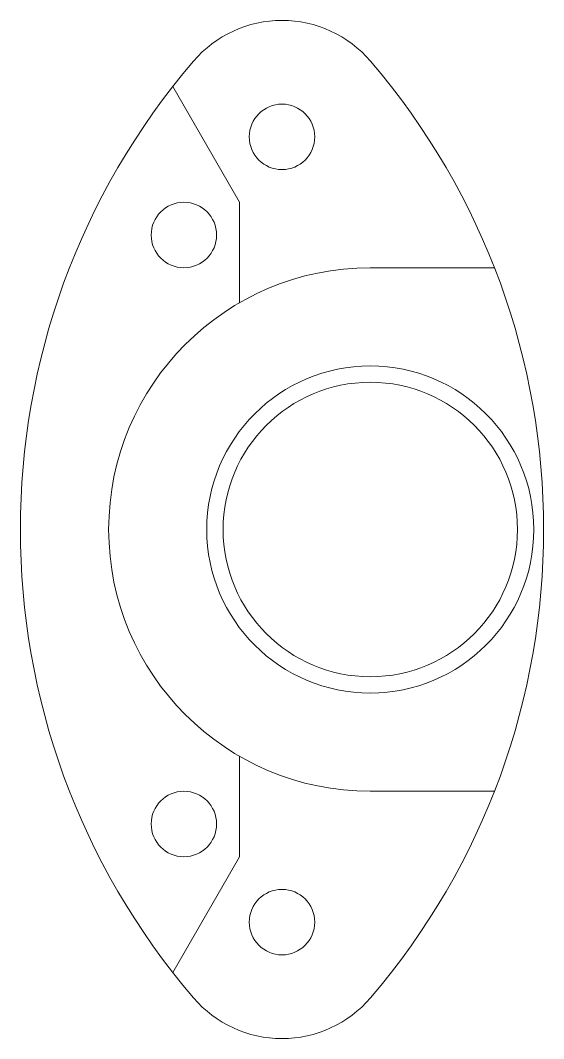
# Model space of a CAD drawing. Header units: millimetres. Extents: x 6 to 22, y -15.6 to 15.6.
import ezdxf

# ---------------------------------------------------------------- set-up
doc = ezdxf.new("R2010")
doc.units = ezdxf.units.MM

msp = doc.modelspace()

# ---------------------------------------------------------------- linework, layer by layer
at = {"color": 7, "linetype": 'Continuous', "lineweight": 15}
for p, q in [((12.7, 10.003), (10.659, 13.538)), ((12.7, 10.003), (12.7, 6.928)), ((16.7, 8), (20.494, 8)), ((12.7, -6.928), (12.7, -10.003)), ((16.7, -8), (20.494, -8)), ((10.659, -13.538), (12.7, -10.003))]:
    msp.add_line(p, q, dxfattribs=at)
for centre, radius in [((14, 12), 1), ((11, 9), 1), ((16.7, 0), 5), ((16.7, 0), 4.5), ((11, -9), 1), ((14, -12), 1)]:
    msp.add_circle(centre, radius, dxfattribs=at)
for centre, radius, start, end in [((14, 12), 3.561, 40.6013, 139.3987), ((28, 0), 22, 139.3987, 220.6013), ((0, 0), 22, 319.3987, 40.6013), ((16.7, 0), 8, 90, 270), ((14, -12), 3.561, 220.6013, 319.3987)]:
    msp.add_arc(centre, radius, start, end, dxfattribs=at)

doc.saveas('drawing.dxf')
